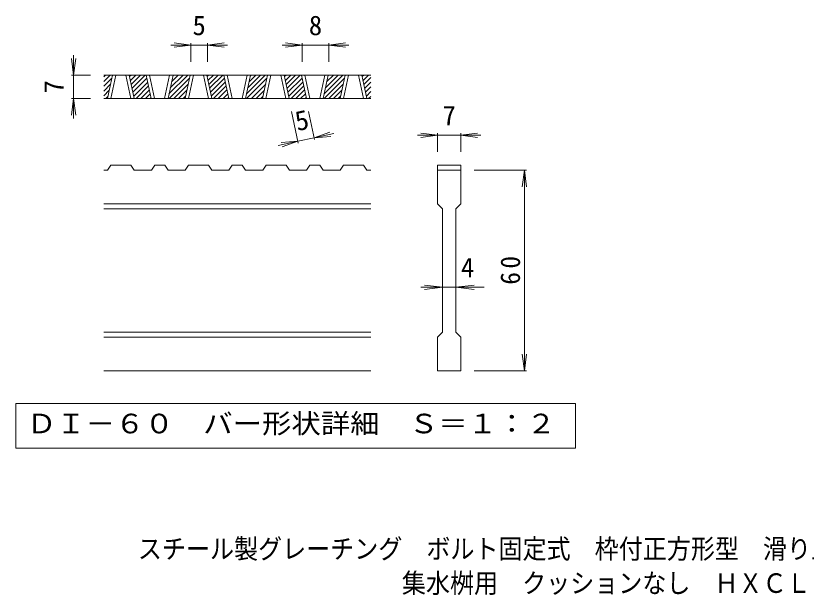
# Model space of a CAD drawing. Units: millimetres on the paper, enlarged 6 times, with parts at other scales. Extents: x -991 to 1000, y -824 to 804.
# Drawn here: x -626 to 84, y -824 to -304 of the extents above; entities that cross this region are included whole.
import ezdxf
from ezdxf.enums import TextEntityAlignment as Align

# ---------------------------------------------------------------- set-up
doc = ezdxf.new("R2010")
doc.units = ezdxf.units.MM
doc.header["$LTSCALE"] = 6
for name, color, linetype, lineweight in [('D-0', 3, 'Continuous', 9), ('D-4', 7, 'Continuous', 9), ('F-5_F-5ﾚｲﾔ', 2, 'Continuous', 9)]:
    doc.layers.add(name, color=color, linetype=linetype, lineweight=lineweight)
doc.styles.add('ＭＳ ゴシック', font='')
doc.styles.get('ＭＳ ゴシック').set_extended_font_data('MS Gothic')

msp = doc.modelspace()

# ---------------------------------------------------------------- linework, layer by layer
at = {"layer": 'D-0'}
for p, q in [((-306.859, -357.219), (-546.859, -357.219)), ((-546.859, -358.803), (-545.274, -357.219)), ((-546.859, -363.046), (-541.032, -357.219)), ((-546.859, -367.289), (-539.505, -359.935)), ((-543.418, -378.219), (-538.924, -357.219)), ((-540.418, -378.219), (-535.924, -357.219)), ((-526.924, -357.219), (-522.43, -378.219)), ((-523.924, -357.219), (-519.43, -378.219)), ((-523.631, -358.586), (-522.264, -357.219)), ((-522.883, -362.081), (-518.022, -357.219)), ((-522.136, -365.576), (-513.779, -357.219)), ((-521.388, -369.07), (-509.536, -357.219)), ((-520.64, -372.565), (-508.004, -359.929)), ((-504.09, -378.219), (-508.584, -357.219)), ((-501.09, -378.219), (-505.584, -357.219)), ((-487.596, -357.219), (-492.09, -378.219)), ((-484.584, -357.219), (-489.078, -378.219)), ((-488.187, -374.053), (-471.353, -357.219)), ((-488.11, -378.219), (-469.826, -359.935)), ((-487.032, -368.655), (-475.595, -357.219)), ((-485.876, -363.258), (-479.838, -357.219)), ((-484.721, -357.86), (-484.08, -357.219)), ((-473.739, -378.219), (-469.245, -357.219)), ((-470.739, -378.219), (-466.245, -357.219)), ((-457.245, -357.219), (-452.751, -378.219)), ((-454.245, -357.219), (-449.751, -378.219)), ((-453.952, -358.586), (-452.585, -357.219)), ((-453.204, -362.081), (-448.342, -357.219)), ((-452.456, -365.576), (-444.1, -357.219)), ((-451.708, -369.07), (-439.857, -357.219)), ((-450.961, -372.565), (-438.325, -359.929)), ((-434.411, -378.219), (-438.905, -357.219)), ((-431.411, -378.219), (-435.905, -357.219)), ((-417.917, -357.219), (-422.411, -378.219)), ((-414.905, -357.219), (-419.399, -378.219)), ((-418.507, -374.053), (-401.673, -357.219)), ((-418.431, -378.219), (-400.147, -359.935)), ((-417.352, -368.655), (-405.916, -357.219)), ((-416.197, -363.258), (-410.159, -357.219)), ((-415.042, -357.86), (-414.401, -357.219)), ((-404.059, -378.219), (-399.565, -357.219)), ((-401.059, -378.219), (-396.565, -357.219)), ((-387.565, -357.219), (-383.071, -378.219)), ((-384.565, -357.219), (-380.071, -378.219)), ((-384.273, -358.586), (-382.906, -357.219)), ((-383.525, -362.081), (-378.663, -357.219)), ((-382.777, -365.576), (-374.42, -357.219)), ((-382.029, -369.07), (-370.178, -357.219)), ((-381.281, -372.565), (-368.646, -359.929)), ((-364.732, -378.219), (-369.226, -357.219)), ((-361.732, -378.219), (-366.226, -357.219)), ((-348.238, -357.219), (-352.732, -378.219)), ((-345.226, -357.219), (-349.72, -378.219)), ((-348.828, -374.053), (-331.994, -357.219)), ((-348.752, -378.219), (-330.467, -359.935)), ((-347.673, -368.655), (-336.237, -357.219)), ((-346.518, -363.258), (-340.479, -357.219)), ((-345.363, -357.86), (-344.722, -357.219)), ((-334.38, -378.219), (-329.886, -357.219)), ((-331.38, -378.219), (-326.886, -357.219)), ((-317.886, -357.219), (-313.392, -378.219)), ((-314.886, -357.219), (-310.392, -378.219)), ((-314.594, -358.586), (-313.227, -357.219)), ((-313.846, -362.081), (-308.984, -357.219)), ((-313.098, -365.576), (-306.859, -359.337)), ((-546.859, -371.531), (-540.66, -365.333)), ((-519.892, -376.06), (-507.256, -363.424)), ((-517.809, -378.219), (-506.508, -366.919)), ((-483.867, -378.219), (-470.981, -365.333)), ((-450.213, -376.06), (-437.577, -363.424)), ((-448.129, -378.219), (-436.829, -366.919)), ((-414.188, -378.219), (-401.302, -365.333)), ((-380.533, -376.06), (-367.898, -363.424)), ((-378.45, -378.219), (-367.15, -366.919)), ((-344.509, -378.219), (-331.622, -365.333)), ((-312.35, -369.07), (-306.859, -363.579)), ((-311.602, -372.565), (-306.859, -367.822)), ((-546.859, -375.774), (-541.815, -370.73)), ((-545.061, -378.219), (-542.97, -376.128)), ((-513.566, -378.219), (-505.761, -370.414)), ((-509.323, -378.219), (-505.013, -373.909)), ((-479.625, -378.219), (-472.136, -370.73)), ((-475.382, -378.219), (-473.291, -376.128)), ((-443.887, -378.219), (-436.081, -370.414)), ((-439.644, -378.219), (-435.333, -373.909)), ((-409.946, -378.219), (-402.457, -370.73)), ((-405.703, -378.219), (-403.612, -376.128)), ((-374.207, -378.219), (-366.402, -370.414)), ((-369.965, -378.219), (-365.654, -373.909)), ((-340.266, -378.219), (-332.778, -370.73)), ((-336.024, -378.219), (-333.933, -376.128)), ((-310.854, -376.06), (-306.859, -372.064)), ((-308.771, -378.219), (-306.859, -376.307)), ((-306.859, -378.219), (-546.859, -378.219)), ((-505.081, -378.219), (-504.265, -377.403)), ((-435.401, -378.219), (-434.586, -377.403)), ((-365.722, -378.219), (-364.906, -377.403)), ((-543.366, -442.719), (-540.366, -438.219)), ((-522.378, -438.219), (-540.366, -438.219)), ((-522.378, -438.219), (-519.378, -442.719)), ((-504.038, -442.719), (-501.038, -438.219)), ((-492.038, -438.219), (-501.038, -438.219)), ((-492.038, -438.219), (-489.026, -442.719)), ((-473.686, -442.719), (-470.686, -438.219)), ((-452.699, -438.219), (-470.686, -438.219)), ((-452.699, -438.219), (-449.699, -442.719)), ((-434.359, -442.719), (-431.359, -438.219)), ((-422.359, -438.219), (-431.359, -438.219)), ((-422.359, -438.219), (-419.347, -442.719)), ((-404.007, -442.719), (-401.007, -438.219)), ((-383.019, -438.219), (-401.007, -438.219)), ((-383.019, -438.219), (-380.019, -442.719)), ((-364.68, -442.719), (-361.68, -438.219)), ((-352.68, -438.219), (-361.68, -438.219)), ((-352.68, -438.219), (-349.668, -442.719)), ((-334.328, -442.719), (-331.328, -438.219)), ((-313.34, -438.219), (-331.328, -438.219)), ((-313.34, -438.219), (-310.34, -442.719)), ((-246.859, -438.219), (-246.859, -442.719)), ((-543.366, -442.719), (-546.859, -442.719)), ((-504.038, -442.719), (-519.378, -442.719)), ((-473.686, -442.719), (-489.026, -442.719)), ((-434.359, -442.719), (-449.699, -442.719)), ((-404.007, -442.719), (-419.347, -442.719)), ((-364.68, -442.719), (-380.019, -442.719)), ((-334.328, -442.719), (-349.668, -442.719)), ((-306.859, -442.719), (-310.34, -442.719)), ((-246.859, -442.719), (-225.859, -442.719)), ((-246.859, -472.719), (-246.859, -442.719)), ((-225.859, -442.719), (-225.859, -472.719)), ((-306.859, -472.719), (-546.859, -472.719)), ((-246.859, -472.719), (-242.359, -477.219)), ((-230.359, -477.219), (-225.859, -472.719)), ((-306.859, -477.219), (-546.859, -477.219)), ((-242.359, -588.219), (-242.359, -477.219)), ((-230.359, -477.219), (-230.359, -588.219)), ((-306.859, -588.219), (-546.859, -588.219)), ((-246.859, -592.719), (-242.359, -588.219)), ((-230.359, -588.219), (-225.859, -592.719)), ((-306.859, -592.719), (-546.859, -592.719)), ((-246.859, -622.719), (-246.859, -592.719)), ((-225.859, -592.719), (-225.859, -622.719)), ((-306.859, -622.719), (-546.859, -622.719)), ((-225.859, -622.719), (-246.859, -622.719))]:
    msp.add_line(p, q, dxfattribs=at)
msp.add_lwpolyline([(-246.859, -438.219), (-225.859, -438.219), (-225.859, -442.719)], dxfattribs=at)
at = {"layer": 'D-0', "color": 7}
msp.add_lwpolyline([(-625.851, -652.301), (-625.851, -692.172), (-122.867, -692.172), (-122.867, -652.301)], close=True, dxfattribs=at)
at = {"layer": 'D-4'}
for p, q in [((-468.56, -330.219), (-486.56, -330.219)), ((-468.56, -330.219), (-483.431, -328.261)), ((-468.56, -330.219), (-483.431, -332.177)), ((-468.56, -328.419), (-468.56, -345.219)), ((-453.56, -330.219), (-468.56, -330.219)), ((-453.56, -330.219), (-438.688, -328.261)), ((-453.56, -328.419), (-453.56, -345.219)), ((-453.56, -330.219), (-438.688, -332.177)), ((-453.56, -330.219), (-435.56, -330.219)), ((-368.541, -330.219), (-386.541, -330.219)), ((-368.541, -330.219), (-383.412, -328.261)), ((-368.541, -330.219), (-383.412, -332.177)), ((-368.541, -328.419), (-368.541, -345.219)), ((-344.541, -330.219), (-368.541, -330.219)), ((-344.541, -330.219), (-329.669, -328.261)), ((-344.541, -328.419), (-344.541, -345.219)), ((-344.541, -330.219), (-329.669, -332.177)), ((-344.541, -330.219), (-326.541, -330.219)), ((-573.859, -357.219), (-573.859, -339.219)), ((-573.859, -357.219), (-575.817, -342.347)), ((-573.859, -357.219), (-571.901, -342.347)), ((-575.659, -357.219), (-558.859, -357.219)), ((-573.859, -357.219), (-573.859, -378.219)), ((-573.859, -378.219), (-575.817, -393.091)), ((-575.659, -378.219), (-558.859, -378.219)), ((-573.859, -378.219), (-571.901, -393.091)), ((-573.859, -378.219), (-573.859, -396.219)), ((-372.083, -418.321), (-378.153, -389.953)), ((-357.415, -415.182), (-362.814, -389.953)), ((-357.791, -413.422), (-343.659, -408.396)), ((-357.791, -413.422), (-340.19, -409.655)), ((-246.859, -411.219), (-264.859, -411.219)), ((-246.859, -411.219), (-261.731, -409.261)), ((-246.859, -411.219), (-261.731, -413.177)), ((-246.859, -409.419), (-246.859, -426.219)), ((-225.859, -411.219), (-246.859, -411.219)), ((-225.859, -411.219), (-210.987, -409.261)), ((-225.859, -409.419), (-225.859, -426.219)), ((-225.859, -411.219), (-210.987, -413.177)), ((-225.859, -411.219), (-207.859, -411.219)), ((-372.459, -416.561), (-390.061, -420.328)), ((-372.459, -416.561), (-387.411, -417.758)), ((-372.459, -416.561), (-386.592, -421.588)), ((-357.791, -413.422), (-372.459, -416.561)), ((-357.791, -413.422), (-342.839, -412.225)), ((-167.059, -442.719), (-213.859, -442.719)), ((-168.859, -442.719), (-170.817, -457.59)), ((-168.859, -442.719), (-166.901, -457.59)), ((-168.859, -622.719), (-168.859, -442.719)), ((-242.359, -547.719), (-258.731, -545.761)), ((-230.359, -547.719), (-213.987, -545.761)), ((-242.359, -547.719), (-261.859, -547.719)), ((-242.359, -547.719), (-258.731, -549.677)), ((-230.359, -547.719), (-242.359, -547.719)), ((-230.359, -547.719), (-213.987, -549.677)), ((-230.359, -547.719), (-204.859, -547.719)), ((-168.859, -622.719), (-170.817, -607.847)), ((-168.859, -622.719), (-166.901, -607.847)), ((-167.059, -622.719), (-213.859, -622.719))]:
    msp.add_line(p, q, dxfattribs=at)

# ---------------------------------------------------------------- texts
at = {"layer": 'D-0', "color": 2, "style": 'ＭＳ ゴシック', "width": 1.1}
msp.add_text('ＤＩ－６０\u3000バー形状詳細\u3000Ｓ＝１：２', height=17.6, dxfattribs=at).set_placement((-615.859, -684.236), align=Align.BOTTOM_LEFT)
at = {"layer": 'D-4', "color": 2, "style": 'ＭＳ ゴシック'}
for s, p in [('5', (-467.06, -326.619)), ('8', (-362.541, -326.619)), ('7', (-242.359, -407.619)), ('4', (-225.859, -544.119))]:
    msp.add_text(s, height=17.6, dxfattribs=at).set_placement(p, align=Align.BOTTOM_LEFT)
for s, rotation, p in [('7', 90, (-577.459, -373.719)), ('5', 12.079, (-371.746, -412.727))]:
    msp.add_text(s, height=17.6, rotation=rotation, dxfattribs=at).set_placement(p, align=Align.BOTTOM_LEFT)
at = {"layer": 'D-4', "color": 2, "insert": (-172.459, -545.469), "char_height": 17.6, "attachment_point": 7, "rotation": 90, "style": 'ＭＳ ゴシック'}
msp.add_mtext('\\T1.27;\\W0.95;60', dxfattribs=at)
at = {"layer": 'F-5_F-5ﾚｲﾔ', "style": 'ＭＳ ゴシック', "width": 0.9}
for s, p in [('スチール製グレーチング\u3000ボルト固定式\u3000枠付正方形型\u3000滑り止め模様付', (-516.162, -796.766)), ('集水桝用\u3000クッションなし\u3000ＨＸＣＬ\u3000５５６０－ａ', (-278.88, -827.581))]:
    msp.add_text(s, height=17.6, dxfattribs=at).set_placement(p, align=Align.BOTTOM_LEFT)

doc.saveas('drawing.dxf')
